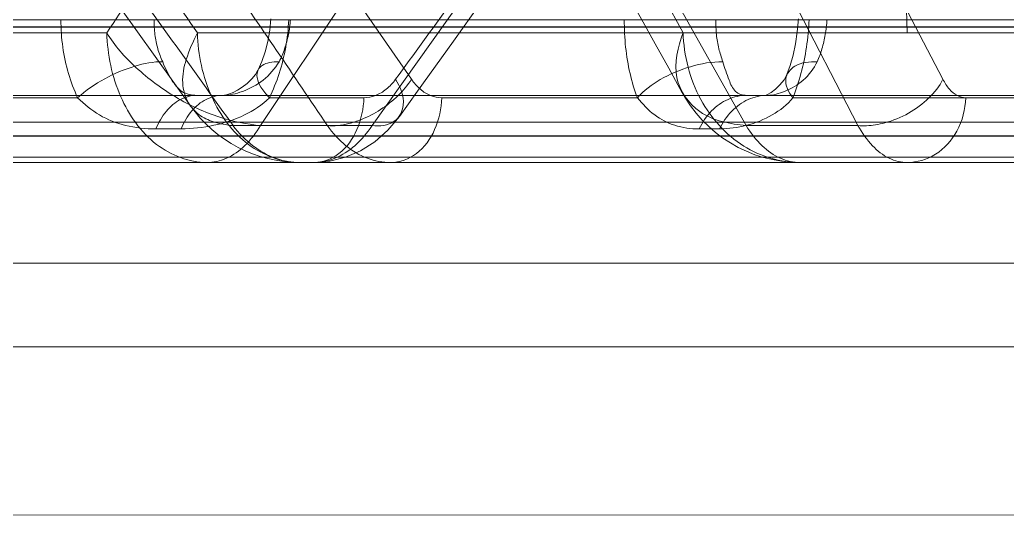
# Model space of a CAD drawing. Header units: millimetres. Extents: x 6110 to 6704, y -2661 to -1821.
# Drawn here: x 6498.709 to 6499.812, y -2148.434 to -2147.881 of the extents above; entities that cross this region are included whole.
import ezdxf

# ---------------------------------------------------------------- set-up
doc = ezdxf.new("R2010")
doc.units = ezdxf.units.MM
doc.header["$LTSCALE"] = 0.1
doc.layers.get('0').update_dxf_attribs({"lineweight": 15})

msp = doc.modelspace()

# ---------------------------------------------------------------- linework, layer by layer
for p, q in [((6499.6759, -2147.1316), (6499.7004, -2147.8953)), ((6499.4502, -2147.8951), (6499.3587, -2147.728)), ((6499.1467, -2147.9471), (6499.0311, -2147.7798)), ((6499.6526, -2147.7798), (6499.7402, -2147.9471)), ((6498.9781, -2147.9988), (6499.0892, -2147.8316)), ((6499.2214, -2147.8316), (6499.1025, -2147.9988)), ((6499.4264, -2147.8316), (6499.5205, -2147.9988)), ((6499.6452, -2147.9988), (6499.559, -2147.8316)), ((6518.5854, -2147.8886), (6471.5393, -2147.8886)), ((6474.0236, -2147.8887), (6510.2139, -2147.8887)), ((6496.8347, -2147.8807), (6518.338, -2147.8807)), ((6498.8064, -2147.8952), (6497.4478, -2147.8953)), ((6498.9075, -2147.8953), (6499.7004, -2147.8953)), ((6500.0912, -2147.8953), (6499.4502, -2147.8951)), ((6499.7004, -2147.8953), (6499.9377, -2147.8953)), ((6496.4553, -2147.965), (6518.3444, -2147.965)), ((6497.0515, -2147.9677), (6498.7737, -2147.9677)), ((6499.0934, -2147.9677), (6498.9878, -2147.9677)), ((6499.1804, -2147.9677), (6499.3989, -2147.9677)), ((6499.5727, -2147.9677), (6500.4286, -2147.9677)), ((6495.0624, -2147.995), (6500.8755, -2147.9949)), ((6498.9472, -2147.9988), (6499.0526, -2147.9988)), ((6499.1025, -2147.9988), (6498.9781, -2147.9988)), ((6499.6452, -2147.9988), (6499.5205, -2147.9988)), ((6503.3305, -2148.0106), (6495.1823, -2148.0105)), ((6495.1825, -2148.0104), (6505.0551, -2148.0104)), ((6498.8892, -2148.0025), (6498.8611, -2148.0025)), ((6499.4679, -2148.0025), (6499.4907, -2148.0025)), ((6495.0617, -2148.0341), (6505.0567, -2148.034)), ((6505.0567, -2148.0341), (6495.0622, -2148.034)), ((6500.3895, -2148.04), (6496.6026, -2148.04)), ((6505.0626, -2148.1525), (6485.0622, -2148.1525)), ((6500.9026, -2148.2459), (6495.0624, -2148.2456)), ((6495.0623, -2148.4331), (6500.977, -2148.4339))]:
    msp.add_line(p, q)
for points in [[(6499.3567, -2147.7977), (6499.3724, -2147.8252), (6499.3881, -2147.8526), (6499.4036, -2147.8801), (6499.4189, -2147.9074), (6499.4341, -2147.9348), (6499.4491, -2147.9622)], [(6498.7806, -2147.8114), (6498.8008, -2147.839), (6498.8208, -2147.8665), (6498.8407, -2147.8941), (6498.8604, -2147.9216), (6498.8801, -2147.9492), (6498.8996, -2147.9767)], [(6499.1331, -2147.9885), (6499.1534, -2147.9605), (6499.1735, -2147.9324), (6499.1936, -2147.9044), (6499.2135, -2147.8763), (6499.2333, -2147.8482), (6499.2529, -2147.82)], [(6498.9894, -2147.8796), (6498.9882, -2147.8923), (6498.9862, -2147.9047), (6498.9832, -2147.9163), (6498.9795, -2147.9271), (6498.9753, -2147.9366)], [(6499.5787, -2147.8796), (6499.5775, -2147.894), (6499.5755, -2147.9076), (6499.5728, -2147.9203), (6499.5695, -2147.9318), (6499.5659, -2147.9417)], [(6498.9751, -2147.937), (6498.9723, -2147.9416), (6498.9681, -2147.9466), (6498.9629, -2147.9516), (6498.9574, -2147.9558), (6498.9521, -2147.9592), (6498.9473, -2147.9617), (6498.9433, -2147.9633), (6498.9401, -2147.9643), (6498.9377, -2147.9648), (6498.9361, -2147.965), (6498.9352, -2147.965)], [(6499.5657, -2147.9422), (6499.5627, -2147.9478), (6499.5581, -2147.9534), (6499.553, -2147.9582), (6499.5483, -2147.9617), (6499.5444, -2147.9639), (6499.5421, -2147.965), (6499.5412, -2147.9653), (6499.5419, -2147.9652), (6499.544, -2147.965)], [(6499.0375, -2148.04), (6499.0553, -2148.0386), (6499.0727, -2148.0342), (6499.0896, -2148.0269), (6499.1055, -2148.0168), (6499.1201, -2148.0039), (6499.1331, -2147.9885)]]:
    msp.add_lwpolyline(points)
for centre, radius, start, end in [((6488.4828, -2155.0669), 12.6533, 34.52595, 35.45059), ((6490.5129, -2142.429), 9.9328, 326.61132, 327.75911), ((6490.4983, -2141.5982), 10.7142, 323.661, 324.76374), ((6488.6679, -2155.2725), 12.5925, 35.28343, 36.22127), ((6488.9663, -2154.747), 12.1355, 33.78399, 34.73957), ((6499.5807, -2147.89), 0.15, 207.446, 270), ((6499.0221, -2147.89), 0.15, 215.0608, 270)]:
    msp.add_arc(centre, radius, start, end)
for points, knots in [([(6498.7737, -2147.9677), (6498.7696, -2147.9589), (6498.7626, -2147.9405), (6498.7564, -2147.9111), (6498.755, -2147.8908), (6498.755, -2147.8806)], [0, 0, 0, 0, 0.322029, 0.65698, 1, 1, 1, 1]), ([(6498.8592, -2147.8806), (6498.8591, -2147.8861), (6498.8596, -2147.897), (6498.8628, -2147.9129), (6498.8665, -2147.9228), (6498.8687, -2147.9275)], [0, 0, 0, 0, 0.343412, 0.678144, 1, 1, 1, 1]), ([(6499.0095, -2147.8806), (6499.009, -2147.8909), (6499.0068, -2147.9112), (6498.9995, -2147.9405), (6498.9921, -2147.9589), (6498.9878, -2147.9677)], [0, 0, 0, 0, 0.341613, 0.676857, 1, 1, 1, 1]), ([(6498.9988, -2147.9275), (6499.0012, -2147.9228), (6499.0053, -2147.9129), (6499.0095, -2147.8971), (6499.0109, -2147.8861), (6499.0113, -2147.8806)], [0, 0, 0, 0, 0.323753, 0.658057, 1, 1, 1, 1]), ([(6499.3843, -2147.8806), (6499.3842, -2147.8908), (6499.3852, -2147.911), (6499.39, -2147.9402), (6499.3956, -2147.9589), (6499.3989, -2147.9677)], [0, 0, 0, 0, 0.345901, 0.681597, 1, 1, 1, 1]), ([(6499.4866, -2147.8806), (6499.4865, -2147.8861), (6499.4868, -2147.897), (6499.4896, -2147.9127), (6499.4926, -2147.9227), (6499.4944, -2147.9275)], [0, 0, 0, 0, 0.346246, 0.681301, 1, 1, 1, 1]), ([(6499.5727, -2147.9677), (6499.5762, -2147.9589), (6499.5823, -2147.9403), (6499.5884, -2147.9111), (6499.5903, -2147.8909), (6499.5908, -2147.8806)], [0, 0, 0, 0, 0.318918, 0.654847, 1, 1, 1, 1]), ([(6499.6107, -2147.8806), (6499.6103, -2147.8861), (6499.609, -2147.897), (6499.6054, -2147.9128), (6499.6019, -2147.9228), (6499.5999, -2147.9275)], [0, 0, 0, 0, 0.344891, 0.680868, 1, 1, 1, 1]), ([(6498.8063, -2147.8952), (6498.8069, -2147.9195), (6498.8166, -2147.9663), (6498.8556, -2148.0231), (6498.8981, -2148.04), (6498.918, -2148.04)], [0, 0, 0, 0, 0.366882, 0.700729, 1, 1, 1, 1]), ([(6498.8063, -2147.8952), (6498.8148, -2147.9097), (6498.8391, -2147.9364), (6498.882, -2147.9684), (6498.9296, -2147.9905), (6498.9627, -2147.9973), (6498.9781, -2147.9988)], [0, 0, 0, 0, 0.244725, 0.514733, 0.774788, 1, 1, 1, 1]), ([(6498.8974, -2147.9732), (6498.8936, -2147.9666), (6498.889, -2147.9499), (6498.8945, -2147.9227), (6498.9026, -2147.9049), (6498.9074, -2147.8953)], [0, 0, 0, 0, 0.282124, 0.605776, 1, 1, 1, 1]), ([(6498.9074, -2147.8953), (6498.9081, -2147.9197), (6498.9181, -2147.9667), (6498.9585, -2148.0234), (6499.0017, -2148.04), (6499.0221, -2148.04)], [0, 0, 0, 0, 0.363549, 0.696966, 1, 1, 1, 1]), ([(6499.45, -2147.895), (6499.4443, -2147.911), (6499.4353, -2147.9447), (6499.4677, -2147.991), (6499.5026, -2147.997), (6499.5205, -2147.9988)], [0, 0, 0, 0, 0.338142, 0.640252, 1, 1, 1, 1]), ([(6499.5807, -2148.04), (6499.5588, -2148.04), (6499.5126, -2148.026), (6499.4635, -2147.9706), (6499.4507, -2147.9208), (6499.45, -2147.895)], [0, 0, 0, 0, 0.306991, 0.637712, 1, 1, 1, 1]), ([(6498.8687, -2147.9275), (6498.8583, -2147.9273), (6498.8356, -2147.9318), (6498.8033, -2147.9454), (6498.7827, -2147.9593), (6498.7737, -2147.9677)], [0, 0, 0, 0, 0.2989, 0.64739, 1, 1, 1, 1]), ([(6498.8687, -2147.9275), (6498.8714, -2147.9346), (6498.8774, -2147.9464), (6498.889, -2147.9624), (6498.9011, -2147.965), (6498.9068, -2147.965)], [0, 0, 0, 0, 0.401586, 0.699042, 1, 1, 1, 1]), ([(6498.9354, -2147.965), (6498.943, -2147.965), (6498.9592, -2147.9611), (6498.9821, -2147.9492), (6498.9941, -2147.9352), (6498.9988, -2147.9275)], [0, 0, 0, 0, 0.297641, 0.64487, 1, 1, 1, 1]), ([(6498.9987, -2147.9275), (6498.9951, -2147.9274), (6498.9886, -2147.9278), (6498.9801, -2147.9307), (6498.9763, -2147.9345), (6498.9753, -2147.9366)], [0, 0, 0, 0, 0.411146, 0.737624, 1, 1, 1, 1]), ([(6499.3989, -2147.9677), (6499.4061, -2147.9595), (6499.4251, -2147.9456), (6499.4577, -2147.9317), (6499.4822, -2147.9273), (6499.4944, -2147.9275)], [0, 0, 0, 0, 0.307949, 0.654979, 1, 1, 1, 1]), ([(6499.5209, -2147.965), (6499.5165, -2147.965), (6499.5065, -2147.9618), (6499.5005, -2147.9454), (6499.4963, -2147.9344), (6499.4944, -2147.9275)], [0, 0, 0, 0, 0.26859, 0.56207, 1, 1, 1, 1]), ([(6499.5999, -2147.9275), (6499.5959, -2147.9351), (6499.5856, -2147.949), (6499.5652, -2147.9607), (6499.5507, -2147.965), (6499.5442, -2147.965)], [0, 0, 0, 0, 0.369567, 0.719671, 1, 1, 1, 1]), ([(6499.5999, -2147.9275), (6499.5914, -2147.9274), (6499.5761, -2147.9279), (6499.5601, -2147.9477), (6499.5681, -2147.9617), (6499.5727, -2147.9677)], [0, 0, 0, 0, 0.389131, 0.653927, 1, 1, 1, 1]), ([(6498.9753, -2147.9366), (6498.974, -2147.9391), (6498.9735, -2147.9463), (6498.9786, -2147.9571), (6498.9843, -2147.964), (6498.9878, -2147.9677)], [0, 0, 0, 0, 0.24237, 0.570588, 1, 1, 1, 1]), ([(6499.09, -2147.9922), (6499.0977, -2147.9892), (6499.1125, -2147.9814), (6499.1318, -2147.9662), (6499.1424, -2147.9537), (6499.1467, -2147.9471)], [0, 0, 0, 0, 0.336153, 0.677941, 1, 1, 1, 1]), ([(6499.0934, -2147.9677), (6499.0978, -2147.9677), (6499.1068, -2147.9659), (6499.1191, -2147.9584), (6499.1258, -2147.9512), (6499.1288, -2147.9471)], [0, 0, 0, 0, 0.308552, 0.638575, 1, 1, 1, 1]), ([(6499.1025, -2147.9988), (6499.1109, -2147.9996), (6499.1285, -2147.9985), (6499.1419, -2147.9726), (6499.134, -2147.9557), (6499.1288, -2147.9471)], [0, 0, 0, 0, 0.33339, 0.605782, 1, 1, 1, 1]), ([(6499.1804, -2147.9677), (6499.1762, -2147.9677), (6499.1674, -2147.9659), (6499.1557, -2147.9584), (6499.1495, -2147.9512), (6499.1467, -2147.9471)], [0, 0, 0, 0, 0.308477, 0.637713, 1, 1, 1, 1]), ([(6499.6753, -2147.9957), (6499.6845, -2147.9933), (6499.7023, -2147.9859), (6499.7248, -2147.9694), (6499.7363, -2147.9548), (6499.7402, -2147.9471)], [0, 0, 0, 0, 0.344178, 0.686281, 1, 1, 1, 1]), ([(6499.7402, -2147.9471), (6499.7422, -2147.951), (6499.7467, -2147.958), (6499.7554, -2147.9657), (6499.7625, -2147.9677), (6499.7657, -2147.9677)], [0, 0, 0, 0, 0.390353, 0.71694, 1, 1, 1, 1]), ([(6498.8611, -2148.0025), (6498.8497, -2148.0024), (6498.8278, -2148.0003), (6498.7973, -2147.9883), (6498.7811, -2147.9749), (6498.7737, -2147.9677)], [0, 0, 0, 0, 0.356165, 0.676439, 1, 1, 1, 1]), ([(6498.8611, -2148.0025), (6498.864, -2147.9954), (6498.8713, -2147.9826), (6498.8873, -2147.9686), (6498.9006, -2147.965), (6498.9069, -2147.965)], [0, 0, 0, 0, 0.368834, 0.697706, 1, 1, 1, 1]), ([(6498.9353, -2147.965), (6498.9291, -2147.965), (6498.9159, -2147.9685), (6498.8996, -2147.9823), (6498.8921, -2147.9953), (6498.8892, -2148.0025)], [0, 0, 0, 0, 0.297007, 0.625128, 1, 1, 1, 1]), ([(6498.9878, -2147.9677), (6498.9798, -2147.9756), (6498.96, -2147.9887), (6498.9258, -2147.9998), (6498.9015, -2148.0023), (6498.8892, -2148.0025)], [0, 0, 0, 0, 0.316708, 0.654205, 1, 1, 1, 1]), ([(6499.0934, -2147.9677), (6499.0931, -2147.9798), (6499.0882, -2148.0032), (6499.0687, -2148.0316), (6499.0474, -2148.04), (6499.0375, -2148.04)], [0, 0, 0, 0, 0.365853, 0.700112, 1, 1, 1, 1]), ([(6499.1804, -2147.9677), (6499.1801, -2147.9798), (6499.1751, -2148.0033), (6499.1551, -2148.0317), (6499.1334, -2148.04), (6499.1233, -2148.04)], [0, 0, 0, 0, 0.363049, 0.697021, 1, 1, 1, 1]), ([(6499.3989, -2147.9677), (6499.4047, -2147.9747), (6499.4167, -2147.9876), (6499.4409, -2148.0003), (6499.4587, -2148.0024), (6499.4679, -2148.0025)], [0, 0, 0, 0, 0.340965, 0.655111, 1, 1, 1, 1]), ([(6499.521, -2147.965), (6499.5139, -2147.965), (6499.4991, -2147.9683), (6499.4803, -2147.9819), (6499.4714, -2147.9952), (6499.4679, -2148.0025)], [0, 0, 0, 0, 0.311736, 0.641355, 1, 1, 1, 1]), ([(6499.4907, -2148.0025), (6499.4941, -2147.9953), (6499.503, -2147.9821), (6499.5218, -2147.9684), (6499.5368, -2147.965), (6499.544, -2147.965)], [0, 0, 0, 0, 0.351327, 0.681452, 1, 1, 1, 1]), ([(6499.4907, -2148.0025), (6499.5008, -2148.0023), (6499.5213, -2147.9996), (6499.55, -2147.9884), (6499.5663, -2147.9754), (6499.5727, -2147.9677)], [0, 0, 0, 0, 0.332847, 0.670493, 1, 1, 1, 1]), ([(6499.7005, -2148.04), (6499.7113, -2148.04), (6499.7344, -2148.033), (6499.7589, -2148.0054), (6499.7653, -2147.9805), (6499.7657, -2147.9677)], [0, 0, 0, 0, 0.306295, 0.637604, 1, 1, 1, 1]), ([(6498.9472, -2147.9988), (6498.9398, -2147.9981), (6498.9265, -2147.9957), (6498.9085, -2147.9876), (6498.9004, -2147.9783), (6498.8974, -2147.9732)], [0, 0, 0, 0, 0.381938, 0.696803, 1, 1, 1, 1]), ([(6498.9781, -2147.9988), (6498.9731, -2148.0069), (6498.9622, -2148.0212), (6498.9413, -2148.0363), (6498.9254, -2148.04), (6498.918, -2148.04)], [0, 0, 0, 0, 0.3773, 0.704774, 1, 1, 1, 1]), ([(6498.9472, -2147.9988), (6498.9536, -2148.0072), (6498.9678, -2148.0219), (6498.9938, -2148.0366), (6499.0129, -2148.04), (6499.0221, -2148.04)], [0, 0, 0, 0, 0.356814, 0.686642, 1, 1, 1, 1]), ([(6499.1025, -2147.9988), (6499.097, -2148.007), (6499.0849, -2148.0215), (6499.0624, -2148.0364), (6499.0455, -2148.04), (6499.0375, -2148.04)], [0, 0, 0, 0, 0.370817, 0.698281, 1, 1, 1, 1]), ([(6499.0526, -2147.9988), (6499.0564, -2147.9992), (6499.0646, -2147.999), (6499.0772, -2147.9967), (6499.0857, -2147.9939), (6499.09, -2147.9922)], [0, 0, 0, 0, 0.302977, 0.637058, 1, 1, 1, 1]), ([(6499.0526, -2147.9988), (6499.0585, -2148.0071), (6499.0718, -2148.0218), (6499.0963, -2148.0366), (6499.1145, -2148.04), (6499.1233, -2148.04)], [0, 0, 0, 0, 0.361188, 0.689412, 1, 1, 1, 1]), ([(6499.5807, -2148.04), (6499.5732, -2148.04), (6499.5573, -2148.0364), (6499.5365, -2148.0213), (6499.5255, -2148.007), (6499.5205, -2147.9988)], [0, 0, 0, 0, 0.295358, 0.622842, 1, 1, 1, 1]), ([(6499.6452, -2147.9988), (6499.6484, -2147.9991), (6499.655, -2147.9992), (6499.6651, -2147.9981), (6499.6719, -2147.9966), (6499.6753, -2147.9957)], [0, 0, 0, 0, 0.318007, 0.651571, 1, 1, 1, 1]), ([(6499.7005, -2148.04), (6499.6935, -2148.04), (6499.6787, -2148.0363), (6499.6596, -2148.0211), (6499.6497, -2148.0069), (6499.6452, -2147.9988)], [0, 0, 0, 0, 0.288974, 0.614603, 1, 1, 1, 1])]:
    msp.add_open_spline(points, degree=3, knots=knots)

doc.saveas('drawing.dxf')
